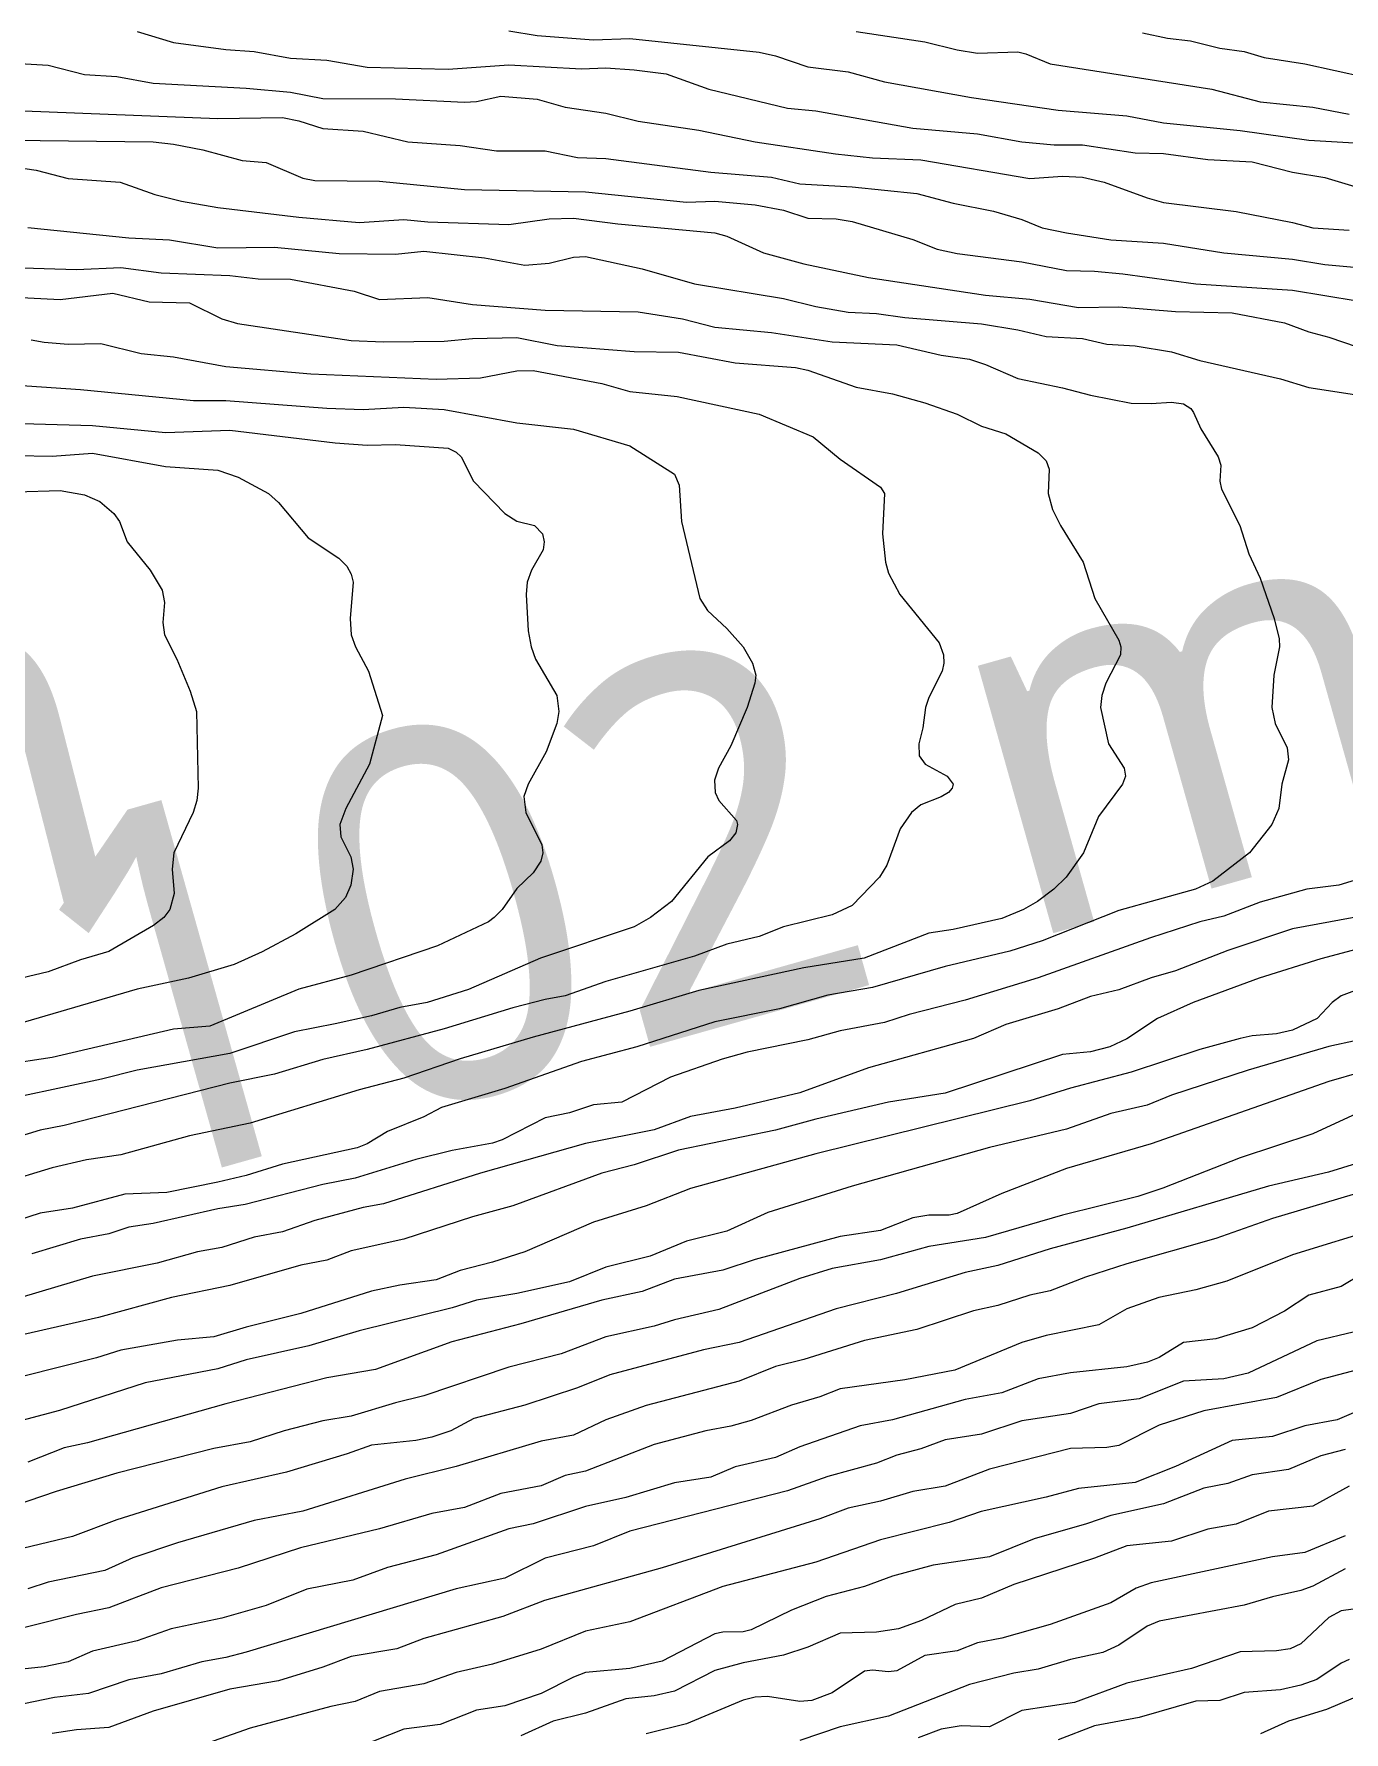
# Model space of a CAD drawing. Extents: x 474277 to 475042, y 254928 to 255625.
# Drawn here: x 474370.44 to 474395.3, y 255489.59 to 255521.82 of the extents above; entities that cross this region are included whole.
import ezdxf

# ---------------------------------------------------------------- set-up
doc = ezdxf.new("R2010")
doc.units = 0
doc.header["$MEASUREMENT"] = 0
doc.layers.add('BaseMapV2_DTM_export_MonNov09090547073261 — entities', color=1, linetype='CONTINUOUS')
doc.styles.get("Standard").update_dxf_attribs({"font": 'romans.shx'})

msp = doc.modelspace()

# ---------------------------------------------------------------- linework, layer by layer
at = {"layer": 'BaseMapV2_DTM_export_MonNov09090547073261 — entities', "color": 15, "linetype": 'Continuous', "true_color": 0xb7484b}
for points in [[(474372.399, 255521.864, 100.75), (474373.089, 255521.656, 100.75), (474374.086, 255521.518, 100.75), (474374.622, 255521.484, 100.75), (474375.313, 255521.357, 100.75), (474376.003, 255521.316, 100.75), (474376.769, 255521.183, 100.75), (474378.303, 255521.146, 100.75), (474379.453, 255521.23, 100.75), (474380.833, 255521.152, 100.75), (474381.293, 255521.171, 100.75), (474381.83, 255521.137, 100.75), (474382.443, 255521.059, 100.75), (474383.249, 255520.766, 100.75), (474384.744, 255520.407, 100.75), (474385.28, 255520.358, 100.75), (474387.121, 255520.031, 100.75), (474388.347, 255519.922, 100.75), (474389.191, 255519.769, 100.75), (474389.804, 255519.709, 100.75), (474390.341, 255519.711, 100.75), (474391.338, 255519.56, 100.75), (474391.875, 255519.547, 100.75), (474392.718, 255519.433, 100.75), (474393.561, 255519.388, 100.75), (474394.328, 255519.193, 100.75), (474394.942, 255519.092, 100.75), (474395.632, 255518.883, 100.75)], [(474379.453, 255521.875, 100.5), (474379.99, 255521.789, 100.5), (474381.063, 255521.707, 100.5), (474381.753, 255521.728, 100.5), (474384.207, 255521.47, 100.5), (474384.514, 255521.403, 100.5), (474385.127, 255521.193, 100.5), (474385.894, 255521.096, 100.5), (474386.584, 255520.91, 100.5), (474388.235, 255520.612, 100.5), (474389.881, 255520.371, 100.5), (474391.184, 255520.26, 100.5), (474391.875, 255520.126, 100.5), (474393.331, 255519.985, 100.5), (474394.635, 255519.802, 100.5), (474395.708, 255519.738, 100.5)], [(474386.047, 255521.864, 100.25), (474387.351, 255521.666, 100.25), (474387.964, 255521.514, 100.25), (474388.347, 255521.453, 100.25), (474389.114, 255521.474, 100.25), (474389.268, 255521.44, 100.25), (474389.728, 255521.249, 100.25), (474392.795, 255520.765, 100.25), (474393.715, 255520.526, 100.25), (474394.712, 255520.428, 100.25), (474395.402, 255520.294, 100.25)], [(474391.482, 255521.839, 100), (474391.951, 255521.739, 100), (474392.388, 255521.686, 100), (474392.948, 255521.546, 100), (474393.408, 255521.48, 100), (474393.791, 255521.37, 100), (474394.558, 255521.246, 100), (474395.708, 255520.996, 100)], [(474370.175, 255521.257, 101), (474370.712, 255521.226, 101), (474371.402, 255521.044, 101), (474372.015, 255521.007, 101), (474372.706, 255520.882, 101), (474374.469, 255520.789, 101), (474375.313, 255520.713, 101), (474375.926, 255520.59, 101), (474377.306, 255520.585, 101), (474378.61, 255520.519, 101), (474378.84, 255520.537, 101), (474379.3, 255520.633, 101), (474379.99, 255520.578, 101), (474380.526, 255520.424, 101), (474381.293, 255520.315, 101), (474381.907, 255520.16, 101), (474383.057, 255519.993, 101), (474384.13, 255519.769, 101), (474385.652, 255519.539, 101), (474386.354, 255519.462, 101), (474387.274, 255519.429, 101), (474389.344, 255519.071, 101), (474389.958, 255519.117, 101), (474390.341, 255519.1, 101), (474390.749, 255519.002, 101), (474391.568, 255518.703, 101), (474391.875, 255518.619, 101), (474393.255, 255518.449, 101), (474394.328, 255518.24, 101), (474394.712, 255518.137, 101), (474395.402, 255518.092, 101)], [(474370.252, 255520.36, 101.25), (474373.932, 255520.213, 101.25), (474375.159, 255520.231, 101.25), (474375.466, 255520.167, 101.25), (474375.926, 255520.02, 101.25), (474376.693, 255519.973, 101.25), (474377.536, 255519.768, 101.25), (474378.533, 255519.698, 101.25), (474379.223, 255519.6, 101.25), (474380.143, 255519.595, 101.25), (474380.757, 255519.471, 101.25), (474381.293, 255519.453, 101.25), (474383.287, 255519.193, 101.25), (474384.437, 255519.095, 101.25), (474384.974, 255518.969, 101.25), (474385.971, 255518.912, 101.25), (474387.197, 255518.786, 101.25), (474387.887, 255518.605, 101.25), (474388.654, 255518.455, 101.25), (474389.191, 255518.292, 101.25), (474389.574, 255518.139, 101.25), (474390.034, 255518.042, 101.25), (474390.878, 255517.907, 101.25), (474391.875, 255517.845, 101.25), (474393.025, 255517.659, 101.25), (474394.328, 255517.543, 101.25), (474394.942, 255517.441, 101.25), (474395.632, 255517.379, 101.25)], [(474370.022, 255519.799, 101.5), (474372.706, 255519.766, 101.5), (474373.089, 255519.725, 101.5), (474373.646, 255519.616, 101.5), (474374.392, 255519.416, 101.5), (474374.852, 255519.375, 101.5), (474375.543, 255519.081, 101.5), (474375.773, 255519.036, 101.5), (474376.999, 255519.022, 101.5), (474378.61, 255518.861, 101.5), (474380.91, 255518.817, 101.5), (474382.827, 255518.626, 101.5), (474383.364, 255518.64, 101.5), (474384.13, 255518.573, 101.5), (474384.667, 255518.473, 101.5), (474385.127, 255518.318, 101.5), (474385.664, 255518.305, 101.5), (474385.971, 255518.257, 101.5), (474387.121, 255517.917, 101.5), (474387.581, 255517.731, 101.5), (474387.964, 255517.649, 101.5), (474389.191, 255517.494, 101.5), (474390.034, 255517.329, 101.5), (474390.571, 255517.317, 101.5), (474391.108, 255517.262, 101.5), (474392.488, 255517.073, 101.5), (474394.328, 255516.952, 101.5), (474395.555, 255516.753, 101.5)], [(474370.099, 255519.288, 101.75), (474370.482, 255519.234, 101.75), (474371.095, 255519.073, 101.75), (474372.077, 255519.002, 101.75), (474372.734, 255518.772, 101.75), (474373.242, 255518.644, 101.75), (474373.932, 255518.522, 101.75), (474375.466, 255518.34, 101.75), (474376.616, 255518.235, 101.75), (474377.459, 255518.294, 101.75), (474377.92, 255518.252, 101.75), (474379.453, 255518.202, 101.75), (474380.22, 255518.305, 101.75), (474380.68, 255518.317, 101.75), (474381.523, 255518.21, 101.75), (474383.364, 255518.04, 101.75), (474383.594, 255517.978, 101.75), (474384.284, 255517.665, 101.75), (474385.05, 255517.454, 101.75), (474386.277, 255517.192, 101.75), (474388.501, 255516.861, 101.75), (474389.344, 255516.786, 101.75), (474390.264, 255516.624, 101.75), (474391.031, 255516.639, 101.75), (474392.105, 255516.548, 101.75), (474393.178, 255516.522, 101.75), (474394.175, 255516.333, 101.75), (474394.635, 255516.16, 101.75), (474395.018, 255516.064, 101.75), (474395.555, 255515.876, 101.75)], [(474370.329, 255518.141, 102), (474372.245, 255517.945, 102), (474373.012, 255517.907, 102), (474373.932, 255517.756, 102), (474375.006, 255517.77, 102), (474376.233, 255517.652, 102), (474377.306, 255517.638, 102), (474377.843, 255517.691, 102), (474378.993, 255517.567, 102), (474379.76, 255517.426, 102), (474380.22, 255517.463, 102), (474380.68, 255517.582, 102), (474380.91, 255517.593, 102), (474381.983, 255517.359, 102), (474382.98, 255517.074, 102), (474384.667, 255516.798, 102), (474385.28, 255516.644, 102), (474385.894, 255516.534, 102), (474386.431, 255516.512, 102), (474386.967, 255516.435, 102), (474388.424, 255516.312, 102), (474389.114, 255516.201, 102), (474389.651, 255516.077, 102), (474390.341, 255516.038, 102), (474390.801, 255515.927, 102), (474391.338, 255515.896, 102), (474392.028, 255515.782, 102), (474392.565, 255515.617, 102), (474394.098, 255515.268, 102), (474394.635, 255515.104, 102), (474396.322, 255514.846, 102)], [(474370.022, 255517.385, 102.25), (474371.249, 255517.349, 102.25), (474372.092, 255517.382, 102.25), (474372.859, 255517.283, 102.25), (474374.162, 255517.229, 102.25), (474374.699, 255517.168, 102.25), (474375.313, 255517.164, 102.25), (474376.517, 255516.932, 102.25), (474376.999, 255516.779, 102.25), (474377.92, 255516.816, 102.25), (474378.763, 255516.684, 102.25), (474380.143, 255516.572, 102.25), (474381.907, 255516.541, 102.25), (474382.75, 255516.411, 102.25), (474383.364, 255516.253, 102.25), (474384.437, 255516.153, 102.25), (474385.587, 255515.973, 102.25), (474386.814, 255515.916, 102.25), (474387.657, 255515.723, 102.25), (474388.194, 255515.645, 102.25), (474388.501, 255515.545, 102.25), (474389.114, 255515.277, 102.25), (474389.958, 255515.103, 102.25), (474390.494, 255514.958, 102.25), (474391.261, 255514.81, 102.25), (474391.645, 255514.8, 102.25), (474392.028, 255514.829, 102.25), (474392.258, 255514.795, 102.25), (474392.395, 255514.708, 102.25), (474392.448, 255514.632, 102.25), (474392.586, 255514.325, 102.25), (474392.916, 255513.788, 102.25), (474392.964, 255513.635, 102.25), (474392.945, 255513.328, 102.25), (474392.981, 255513.175, 102.25), (474393.328, 255512.485, 102.25), (474393.498, 255511.948, 102.25), (474393.712, 255511.488, 102.25), (474393.976, 255510.721, 102.25), (474394.073, 255510.338, 102.25), (474394.082, 255510.184, 102.25), (474393.971, 255509.648, 102.25), (474393.933, 255509.034, 102.25), (474393.999, 255508.728, 102.25), (474394.222, 255508.268, 102.25), (474394.248, 255508.038, 102.25), (474394.123, 255507.577, 102.25), (474394.066, 255507.117, 102.25), (474393.931, 255506.811, 102.25), (474393.511, 255506.274, 102.25), (474392.814, 255505.737, 102.25), (474392.484, 255505.584, 102.25), (474391.031, 255505.183, 102.25), (474389.574, 255504.606, 102.25), (474388.961, 255504.408, 102.25), (474387.734, 255504.118, 102.25), (474386.354, 255503.722, 102.25), (474385.51, 255503.575, 102.25), (474384.59, 255503.314, 102.25), (474383.364, 255503.069, 102.25), (474381.886, 255502.594, 102.25), (474380.833, 255502.315, 102.25), (474379.376, 255501.804, 102.25), (474378.176, 255501.443, 102.25), (474377.843, 255501.269, 102.25), (474377.153, 255500.99, 102.25), (474376.769, 255500.753, 102.25), (474376.576, 255500.677, 102.25), (474375.159, 255500.37, 102.25), (474374.469, 255500.152, 102.25), (474373.932, 255500.025, 102.25), (474372.964, 255499.833, 102.25), (474372.169, 255499.798, 102.25), (474371.172, 255499.536, 102.25), (474370.559, 255499.435, 102.25), (474370.131, 255499.296, 102.25)], [(474368.718, 255516.891, 102.5), (474370.942, 255516.774, 102.5), (474371.939, 255516.894, 102.5), (474372.629, 255516.732, 102.5), (474373.396, 255516.714, 102.5), (474374.009, 255516.412, 102.5), (474374.307, 255516.319, 102.5), (474376.463, 255515.998, 102.5), (474377.076, 255515.973, 102.5), (474378.226, 255515.989, 102.5), (474378.763, 255516.036, 102.5), (474379.606, 255516.055, 102.5), (474380.373, 255515.904, 102.5), (474381.83, 255515.79, 102.5), (474382.673, 255515.774, 102.5), (474383.747, 255515.575, 102.5), (474384.897, 255515.487, 102.5), (474385.127, 255515.434, 102.5), (474386.047, 255515.116, 102.5), (474386.737, 255514.987, 102.5), (474387.351, 255514.818, 102.5), (474387.964, 255514.6, 102.5), (474388.424, 255514.374, 102.5), (474388.884, 255514.23, 102.5), (474389.498, 255513.867, 102.5), (474389.652, 255513.712, 102.5), (474389.708, 255513.558, 102.5), (474389.687, 255513.098, 102.5), (474389.774, 255512.791, 102.5), (474389.923, 255512.485, 102.5), (474390.355, 255511.795, 102.5), (474390.577, 255511.105, 102.5), (474391.031, 255510.313, 102.5), (474391.066, 255510.184, 102.5), (474391.062, 255510.031, 102.5), (474390.782, 255509.494, 102.5), (474390.708, 255509.264, 102.5), (474390.681, 255509.034, 102.5), (474390.831, 255508.344, 102.5), (474391.13, 255507.884, 102.5), (474391.159, 255507.731, 102.5), (474391.1, 255507.577, 102.5), (474390.642, 255506.964, 102.5), (474390.36, 255506.274, 102.5), (474390.028, 255505.814, 102.5), (474389.794, 255505.584, 102.5), (474389.486, 255505.354, 102.5), (474389.224, 255505.201, 102.5), (474388.808, 255505.033, 102.5), (474387.887, 255504.824, 102.5), (474387.427, 255504.754, 102.5), (474386.199, 255504.28, 102.5), (474385.05, 255504.096, 102.5), (474383.057, 255503.662, 102.5), (474381.753, 255503.274, 102.5), (474379.913, 255502.777, 102.5), (474378.533, 255502.365, 102.5), (474377.459, 255502.002, 102.5), (474376.616, 255501.78, 102.5), (474374.546, 255501.148, 102.5), (474373.396, 255500.903, 102.5), (474372.092, 255500.546, 102.5), (474371.44, 255500.447, 102.5), (474370.789, 255500.3, 102.5), (474368.872, 255499.718, 102.5)], [(474370.392, 255516.012, 102.75), (474370.635, 255515.964, 102.75), (474371.095, 255515.932, 102.75), (474371.709, 255515.942, 102.75), (474372.475, 255515.749, 102.75), (474373.089, 255515.687, 102.75), (474374.086, 255515.505, 102.75), (474375.696, 255515.367, 102.75), (474378.073, 255515.265, 102.75), (474378.916, 255515.289, 102.75), (474379.606, 255515.424, 102.75), (474379.913, 255515.429, 102.75), (474381.217, 255515.184, 102.75), (474381.753, 255515.031, 102.75), (474382.651, 255514.938, 102.75), (474384.207, 255514.599, 102.75), (474385.227, 255514.172, 102.75), (474385.74, 255513.744, 102.75), (474386.507, 255513.216, 102.75), (474386.58, 255513.098, 102.75), (474386.546, 255512.331, 102.75), (474386.6, 255511.795, 102.75), (474386.661, 255511.582, 102.75), (474386.873, 255511.181, 102.75), (474387.618, 255510.261, 102.75), (474387.704, 255510.031, 102.75), (474387.712, 255509.878, 102.75), (474387.678, 255509.724, 102.75), (474387.427, 255509.224, 102.75), (474387.362, 255509.034, 102.75), (474387.312, 255508.651, 102.75), (474387.233, 255508.344, 102.75), (474387.24, 255508.114, 102.75), (474387.357, 255507.961, 102.75), (474387.771, 255507.731, 102.75), (474387.887, 255507.577, 102.75), (474387.869, 255507.501, 102.75), (474387.799, 255507.424, 102.75), (474387.657, 255507.338, 102.75), (474387.274, 255507.184, 102.75), (474387.094, 255507.041, 102.75), (474386.883, 255506.734, 102.75), (474386.63, 255506.044, 102.75), (474386.488, 255505.814, 102.75), (474385.971, 255505.279, 102.75), (474385.587, 255505.102, 102.75), (474384.667, 255504.871, 102.75), (474384.207, 255504.687, 102.75), (474383.594, 255504.544, 102.75), (474382.98, 255504.312, 102.75), (474381.293, 255503.837, 102.75), (474380.526, 255503.56, 102.75), (474380.143, 255503.495, 102.75), (474379.53, 255503.335, 102.75), (474378.226, 255502.937, 102.75), (474376.769, 255502.547, 102.75), (474375.926, 255502.354, 102.75), (474375.006, 255502.076, 102.75), (474374.158, 255501.903, 102.75), (474371.019, 255501.102, 102.75), (474370.559, 255501.011, 102.75), (474369.562, 255500.708, 102.75)], [(474369.562, 255515.187, 103), (474371.325, 255515.069, 103), (474373.472, 255514.859, 103), (474374.086, 255514.857, 103), (474376.003, 255514.713, 103), (474376.693, 255514.692, 103), (474377.459, 255514.733, 103), (474378.226, 255514.689, 103), (474379.606, 255514.437, 103), (474380.68, 255514.314, 103), (474381.753, 255513.999, 103), (474382.597, 255513.463, 103), (474382.686, 255513.252, 103), (474382.732, 255512.561, 103), (474383.079, 255511.105, 103), (474383.223, 255510.875, 103), (474383.594, 255510.535, 103), (474383.901, 255510.184, 103), (474384.081, 255509.878, 103), (474384.139, 255509.648, 103), (474384.12, 255509.494, 103), (474383.976, 255509.034, 103), (474383.67, 255508.305, 103), (474383.43, 255507.884, 103), (474383.358, 255507.654, 103), (474383.372, 255507.424, 103), (474383.44, 255507.271, 103), (474383.777, 255506.887, 103), (474383.793, 255506.811, 103), (474383.76, 255506.657, 103), (474383.643, 255506.504, 103), (474383.232, 255506.197, 103), (474382.538, 255505.354, 103), (474382.141, 255505.047, 103), (474381.83, 255504.874, 103), (474380.054, 255504.28, 103), (474378.686, 255503.681, 103), (474377.904, 255503.437, 103), (474377.383, 255503.34, 103), (474376.846, 255503.183, 103), (474376.156, 255503.028, 103), (474375.389, 255502.882, 103), (474374.162, 255502.465, 103), (474372.399, 255502.154, 103), (474371.727, 255501.98, 103), (474369.408, 255501.486, 103)], [(474369.102, 255514.452, 103.25), (474371.555, 255514.388, 103.25), (474372.936, 255514.251, 103.25), (474374.162, 255514.298, 103.25), (474376.156, 255514.059, 103.25), (474376.769, 255514.013, 103.25), (474377.306, 255514.025, 103.25), (474378.303, 255513.953, 103.25), (474378.456, 255513.879, 103.25), (474378.552, 255513.788, 103.25), (474378.785, 255513.328, 103.25), (474379.376, 255512.715, 103.25), (474379.606, 255512.571, 103.25), (474379.941, 255512.485, 103.25), (474380.09, 255512.331, 103.25), (474380.127, 255512.178, 103.25), (474380.104, 255512.025, 103.25), (474379.884, 255511.641, 103.25), (474379.799, 255511.411, 103.25), (474379.782, 255511.181, 103.25), (474379.823, 255510.491, 103.25), (474379.877, 255510.184, 103.25), (474379.961, 255509.954, 103.25), (474380.364, 255509.264, 103.25), (474380.402, 255508.958, 103.25), (474380.364, 255508.728, 103.25), (474380.165, 255508.191, 103.25), (474379.818, 255507.577, 103.25), (474379.741, 255507.347, 103.25), (474379.776, 255507.041, 103.25), (474380.08, 255506.427, 103.25), (474380.099, 255506.274, 103.25), (474380.062, 255506.121, 103.25), (474379.913, 255505.897, 103.25), (474379.606, 255505.6, 103.25), (474379.327, 255505.201, 103.25), (474379.179, 255505.047, 103.25), (474379.07, 255504.969, 103.25), (474378.098, 255504.51, 103.25), (474376.463, 255503.955, 103.25), (474375.466, 255503.689, 103.25), (474373.779, 255502.985, 103.25), (474373.089, 255502.928, 103.25), (474370.789, 255502.391, 103.25), (474369.869, 255502.255, 103.25)], [(474370.099, 255513.819, 103.5), (474370.789, 255513.806, 103.5), (474371.555, 255513.862, 103.5), (474372.936, 255513.609, 103.5), (474373.932, 255513.54, 103.5), (474374.316, 255513.407, 103.5), (474374.891, 255513.098, 103.5), (474375.082, 255512.925, 103.5), (474375.646, 255512.255, 103.5), (474376.227, 255511.871, 103.5), (474376.383, 255511.718, 103.5), (474376.465, 255511.565, 103.5), (474376.498, 255511.411, 103.5), (474376.442, 255510.721, 103.5), (474376.463, 255510.414, 103.5), (474376.543, 255510.184, 103.5), (474376.792, 255509.724, 103.5), (474377.055, 255508.881, 103.5), (474376.808, 255507.961, 103.5), (474376.358, 255507.117, 103.5), (474376.249, 255506.811, 103.5), (474376.267, 255506.581, 103.5), (474376.457, 255506.197, 103.5), (474376.501, 255505.967, 103.5), (474376.456, 255505.661, 103.5), (474376.357, 255505.431, 103.5), (474376.152, 255505.201, 103.5), (474375.411, 255504.74, 103.5), (474374.776, 255504.4, 103.5), (474374.239, 255504.157, 103.5), (474373.374, 255503.897, 103.5), (474372.399, 255503.691, 103.5), (474369.869, 255502.95, 103.5)], [(474370.099, 255513.126, 103.75), (474370.942, 255513.154, 103.75), (474371.402, 255513.068, 103.75), (474371.692, 255512.945, 103.75), (474371.956, 255512.715, 103.75), (474372.063, 255512.561, 103.75), (474372.212, 255512.178, 103.75), (474372.65, 255511.641, 103.75), (474372.874, 255511.258, 103.75), (474372.922, 255511.028, 103.75), (474372.891, 255510.645, 103.75), (474372.922, 255510.414, 103.75), (474373.157, 255509.954, 103.75), (474373.407, 255509.341, 103.75), (474373.525, 255508.958, 103.75), (474373.557, 255507.501, 103.75), (474373.532, 255507.271, 103.75), (474373.467, 255507.041, 103.75), (474373.094, 255506.274, 103.75), (474373.066, 255505.967, 103.75), (474373.101, 255505.507, 103.75), (474373.02, 255505.201, 103.75), (474372.907, 255505.047, 103.75), (474372.712, 255504.894, 103.75), (474371.862, 255504.402, 103.75), (474371.325, 255504.243, 103.75), (474370.712, 255504.015, 103.75), (474369.562, 255503.746, 103.75)], [(474396.2, 255505.967, 102), (474395.205, 255505.661, 102), (474394.6, 255505.584, 102), (474393.715, 255505.339, 102), (474393.025, 255505.071, 102), (474392.565, 255504.964, 102), (474391.628, 255504.664, 102), (474389.498, 255503.907, 102), (474388.117, 255503.482, 102), (474387.051, 255503.207, 102), (474386.584, 255503.054, 102), (474385.74, 255502.9, 102), (474385.127, 255502.728, 102), (474383.977, 255502.495, 102), (474383.502, 255502.363, 102), (474382.52, 255502.017, 102), (474381.6, 255501.546, 102), (474381.063, 255501.493, 102), (474380.603, 255501.343, 102), (474380.143, 255501.244, 102), (474379.325, 255500.83, 102), (474379.146, 255500.766, 102), (474378.38, 255500.629, 102), (474377.689, 255500.455, 102), (474376.539, 255500.103, 102), (474375.926, 255499.98, 102), (474374.451, 255499.603, 102), (474373.932, 255499.519, 102), (474372.706, 255499.242, 102), (474372.245, 255499.172, 102), (474371.862, 255499.046, 102), (474371.325, 255498.942, 102), (474370.405, 255498.668, 102)], [(474395.938, 255505.132, 101.75), (474394.328, 255504.834, 101.75), (474393.101, 255504.42, 101.75), (474392.105, 255504.034, 101.75), (474391.645, 255503.902, 101.75), (474391.031, 255503.676, 101.75), (474390.494, 255503.549, 101.75), (474389.881, 255503.314, 101.75), (474388.884, 255503.017, 101.75), (474388.271, 255502.753, 101.75), (474386.277, 255502.193, 101.75), (474384.974, 255501.724, 101.75), (474383.747, 255501.432, 101.75), (474382.903, 255501.275, 101.75), (474382.213, 255501.017, 101.75), (474380.91, 255500.761, 101.75), (474378.916, 255500.2, 101.75), (474377.076, 255499.618, 101.75), (474376.693, 255499.548, 101.75), (474375.773, 255499.298, 101.75), (474375.159, 255499.083, 101.75), (474374.622, 255498.982, 101.75), (474374.009, 255498.788, 101.75), (474373.549, 255498.706, 101.75), (474372.782, 255498.488, 101.75), (474371.555, 255498.244, 101.75), (474370.175, 255497.83, 101.75)], [(474395.555, 255504.45, 101.5), (474394.865, 255504.267, 101.5), (474393.69, 255503.897, 101.5), (474392.441, 255503.437, 101.5), (474391.764, 255503.13, 101.5), (474391.18, 255502.747, 101.5), (474390.858, 255502.594, 101.5), (474390.494, 255502.502, 101.5), (474389.958, 255502.446, 101.5), (474387.734, 255501.718, 101.5), (474386.661, 255501.544, 101.5), (474385.28, 255501.224, 101.5), (474384.514, 255501.011, 101.5), (474382.673, 255500.632, 101.5), (474381.83, 255500.358, 101.5), (474381.217, 255500.199, 101.5), (474379.53, 255499.576, 101.5), (474378.763, 255499.367, 101.5), (474377.459, 255498.946, 101.5), (474376.463, 255498.723, 101.5), (474376.003, 255498.543, 101.5), (474375.506, 255498.453, 101.5), (474374.162, 255498.064, 101.5), (474373.051, 255497.84, 101.5), (474371.668, 255497.456, 101.5), (474370.252, 255497.138, 101.5)], [(474395.938, 255503.824, 101.25), (474395.248, 255503.56, 101.25), (474395.078, 255503.437, 101.25), (474394.793, 255503.13, 101.25), (474394.328, 255502.91, 101.25), (474394.022, 255502.84, 101.25), (474393.561, 255502.805, 101.25), (474393.331, 255502.754, 101.25), (474392.565, 255502.546, 101.25), (474391.261, 255502.113, 101.25), (474390.111, 255501.81, 101.25), (474389.344, 255501.568, 101.25), (474385.28, 255500.565, 101.25), (474382.903, 255499.909, 101.25), (474382.06, 255499.579, 101.25), (474381.063, 255499.266, 101.25), (474379.76, 255498.705, 101.25), (474379.146, 255498.505, 101.25), (474378.533, 255498.35, 101.25), (474378.073, 255498.173, 101.25), (474377.383, 255498.074, 101.25), (474376.846, 255497.959, 101.25), (474375.507, 255497.533, 101.25), (474374.469, 255497.275, 101.25), (474373.856, 255497.09, 101.25), (474373.166, 255497.03, 101.25), (474372.092, 255496.839, 101.25), (474371.632, 255496.694, 101.25), (474370.252, 255496.347, 101.25)], [(474397.116, 255503.054, 101), (474395.018, 255502.599, 101), (474393.485, 255502.154, 101), (474392.028, 255501.68, 101), (474391.568, 255501.485, 101), (474390.878, 255501.33, 101), (474390.034, 255501.029, 101), (474388.577, 255500.685, 101), (474385.971, 255499.95, 101), (474384.367, 255499.45, 101), (474383.594, 255499.097, 101), (474382.827, 255498.908, 101), (474382.137, 255498.621, 101), (474381.293, 255498.416, 101), (474380.603, 255498.135, 101), (474379.606, 255497.914, 101), (474378.84, 255497.785, 101), (474378.38, 255497.639, 101), (474376.616, 255497.203, 101), (474375.659, 255496.919, 101), (474374.469, 255496.656, 101), (474373.932, 255496.484, 101), (474372.552, 255496.22, 101), (474370.928, 255495.693, 101), (474369.468, 255495.309, 101)], [(474396.245, 255502.292, 100.75), (474395.018, 255501.934, 100.75), (474391.645, 255500.751, 100.75), (474390.034, 255500.286, 100.75), (474388.808, 255499.814, 100.75), (474387.964, 255499.432, 100.75), (474387.811, 255499.402, 100.75), (474387.427, 255499.398, 100.75), (474387.121, 255499.348, 100.75), (474386.507, 255499.109, 100.75), (474385.74, 255498.993, 100.75), (474384.13, 255498.558, 100.75), (474383.517, 255498.358, 100.75), (474382.597, 255498.183, 100.75), (474381.983, 255497.954, 100.75), (474381.217, 255497.785, 100.75), (474379.683, 255497.337, 100.75), (474378.373, 255496.996, 100.75), (474376.923, 255496.47, 100.75), (474376.003, 255496.31, 100.75), (474374.086, 255495.822, 100.75), (474371.459, 255495.079, 100.75), (474371.019, 255494.986, 100.75), (474370.329, 255494.712, 100.75)], [(474395.626, 255501.367, 100.5), (474394.712, 255500.943, 100.5), (474393.331, 255500.485, 100.5), (474391.862, 255499.91, 100.5), (474391.388, 255499.757, 100.5), (474389.958, 255499.402, 100.5), (474388.501, 255498.977, 100.5), (474387.427, 255498.804, 100.5), (474386.507, 255498.554, 100.5), (474385.587, 255498.389, 100.5), (474384.974, 255498.196, 100.5), (474383.44, 255497.608, 100.5), (474382.597, 255497.413, 100.5), (474382.213, 255497.291, 100.5), (474381.293, 255497.091, 100.5), (474380.45, 255496.767, 100.5), (474379.453, 255496.515, 100.5), (474377.843, 255495.969, 100.5), (474377.306, 255495.839, 100.5), (474376.463, 255495.583, 100.5), (474375.926, 255495.497, 100.5), (474375.189, 255495.309, 100.5), (474374.546, 255495.101, 100.5), (474373.856, 255494.97, 100.5), (474372.015, 255494.504, 100.5), (474370.865, 255494.156, 100.5), (474369.025, 255493.533, 100.5)], [(474396.705, 255500.742, 100.25), (474395.011, 255500.217, 100.25), (474393.868, 255499.949, 100.25), (474391.184, 255499.151, 100.25), (474389.728, 255498.76, 100.25), (474388.731, 255498.448, 100.25), (474388.117, 255498.313, 100.25), (474386.811, 255497.916, 100.25), (474385.664, 255497.623, 100.25), (474383.824, 255496.986, 100.25), (474383.151, 255496.843, 100.25), (474381.37, 255496.367, 100.25), (474380.757, 255496.126, 100.25), (474379.76, 255495.793, 100.25), (474378.792, 255495.539, 100.25), (474378.354, 255495.309, 100.25), (474377.996, 255495.187, 100.25), (474377.689, 255495.122, 100.25), (474376.846, 255495.037, 100.25), (474376.386, 255494.869, 100.25), (474375.236, 255494.525, 100.25), (474374.009, 255494.243, 100.25), (474372.015, 255493.62, 100.25), (474371.172, 255493.302, 100.25), (474370.252, 255493.079, 100.25)], [(474395.708, 255499.862, 100), (474393.945, 255499.336, 100), (474392.871, 255498.958, 100), (474391.184, 255498.478, 100), (474390.397, 255498.223, 100), (474389.728, 255497.963, 100), (474389.344, 255497.879, 100), (474388.731, 255497.684, 100), (474388.271, 255497.585, 100), (474387.197, 255497.229, 100), (474386.201, 255497.019, 100), (474385.05, 255496.662, 100), (474384.514, 255496.531, 100), (474383.824, 255496.248, 100), (474382.06, 255495.785, 100), (474381.293, 255495.519, 100), (474380.68, 255495.226, 100), (474380.066, 255495.113, 100), (474378.456, 255494.631, 100), (474377.486, 255494.389, 100), (474375.543, 255493.783, 100), (474374.622, 255493.605, 100), (474373.166, 255493.182, 100), (474372.322, 255492.897, 100), (474371.785, 255492.658, 100), (474370.712, 255492.438, 100), (474370.329, 255492.306, 100)], [(474396.015, 255499.169, 99.75), (474394.328, 255498.646, 99.75), (474393.078, 255498.146, 99.75), (474392.488, 255497.986, 99.75), (474391.791, 255497.84, 99.75), (474391.184, 255497.62, 99.75), (474390.648, 255497.316, 99.75), (474389.651, 255497.119, 99.75), (474389.191, 255496.984, 99.75), (474387.919, 255496.459, 99.75), (474386.967, 255496.273, 99.75), (474385.74, 255496.103, 99.75), (474385.357, 255495.951, 99.75), (474384.82, 255495.797, 99.75), (474384.054, 255495.501, 99.75), (474383.67, 255495.394, 99.75), (474383.195, 255495.309, 99.75), (474382.213, 255495.045, 99.75), (474380.91, 255494.544, 99.75), (474380.526, 255494.46, 99.75), (474380.066, 255494.266, 99.75), (474379.3, 255494.116, 99.75), (474378.61, 255493.85, 99.75), (474377.996, 255493.738, 99.75), (474376.999, 255493.445, 99.75), (474375.501, 255493.086, 99.75), (474374.318, 255492.702, 99.75), (474372.859, 255492.328, 99.75), (474371.862, 255491.951, 99.75), (474371.249, 255491.825, 99.75), (474369.408, 255491.36, 99.75)], [(474395.671, 255498.3, 99.5), (474395.248, 255498.049, 99.5), (474394.635, 255497.88, 99.5), (474394.175, 255497.579, 99.5), (474393.561, 255497.263, 99.5), (474392.871, 255497.053, 99.5), (474392.258, 255496.985, 99.5), (474391.798, 255496.701, 99.5), (474391.573, 255496.613, 99.5), (474391.184, 255496.523, 99.5), (474390.111, 255496.408, 99.5), (474389.498, 255496.293, 99.5), (474388.808, 255496.029, 99.5), (474388.117, 255495.903, 99.5), (474386.737, 255495.517, 99.5), (474386.124, 255495.405, 99.5), (474384.979, 255495.003, 99.5), (474384.514, 255494.799, 99.5), (474383.747, 255494.624, 99.5), (474383.287, 255494.431, 99.5), (474382.597, 255494.32, 99.5), (474381.677, 255494.044, 99.5), (474380.91, 255493.869, 99.5), (474379.913, 255493.545, 99.5), (474379.453, 255493.445, 99.5), (474378.073, 255492.952, 99.5), (474377.153, 255492.715, 99.5), (474376.494, 255492.472, 99.5), (474375.619, 255492.303, 99.5), (474374.852, 255491.993, 99.5), (474374.009, 255491.754, 99.5), (474373.047, 255491.552, 99.5), (474372.399, 255491.322, 99.5), (474371.555, 255491.124, 99.5), (474371.095, 255490.922, 99.5), (474370.635, 255490.829, 99.5), (474370.099, 255490.772, 99.5)], [(474395.478, 255497.179, 99.25), (474394.788, 255497.015, 99.25), (474393.485, 255496.399, 99.25), (474393.025, 255496.293, 99.25), (474392.258, 255496.252, 99.25), (474391.415, 255495.914, 99.25), (474390.648, 255495.82, 99.25), (474390.111, 255495.634, 99.25), (474389.191, 255495.497, 99.25), (474388.424, 255495.247, 99.25), (474387.734, 255495.137, 99.25), (474387.274, 255494.965, 99.25), (474386.814, 255494.845, 99.25), (474386.431, 255494.692, 99.25), (474385.51, 255494.441, 99.25), (474384.744, 255494.171, 99.25), (474381.753, 255493.404, 99.25), (474381.063, 255493.127, 99.25), (474380.143, 255492.891, 99.25), (474379.376, 255492.511, 99.25), (474378.456, 255492.311, 99.25), (474374.469, 255491.108, 99.25), (474374.086, 255491.003, 99.25), (474373.626, 255490.925, 99.25), (474372.859, 255490.696, 99.25), (474372.245, 255490.582, 99.25), (474371.479, 255490.32, 99.25), (474370.833, 255490.249, 99.25), (474370.252, 255490.125, 99.25)], [(474396.322, 255496.666, 99), (474394.865, 255496.282, 99), (474394.022, 255495.943, 99), (474392.641, 255495.688, 99), (474391.798, 255495.418, 99), (474391.031, 255495.032, 99), (474390.801, 255494.992, 99), (474390.111, 255494.971, 99), (474388.577, 255494.578, 99), (474387.734, 255494.255, 99), (474387.121, 255494.157, 99), (474386.507, 255493.975, 99), (474385.894, 255493.837, 99), (474385.357, 255493.639, 99), (474382.367, 255492.706, 99), (474380.13, 255492.089, 99), (474379.342, 255491.782, 99), (474377.843, 255491.365, 99), (474377.332, 255491.169, 99), (474376.463, 255491.027, 99), (474375.926, 255490.824, 99), (474375.082, 255490.566, 99), (474374.162, 255490.407, 99), (474372.706, 255489.989, 99), (474371.862, 255489.675, 99), (474371.249, 255489.636, 99), (474370.789, 255489.563, 99)], [(474395.938, 255495.848, 98.75), (474395.172, 255495.516, 98.75), (474394.558, 255495.404, 98.75), (474393.945, 255495.2, 98.75), (474393.178, 255495.124, 98.75), (474392.105, 255494.631, 98.75), (474391.338, 255494.326, 98.75), (474390.264, 255494.213, 98.75), (474389.651, 255494.046, 98.75), (474388.416, 255493.776, 98.75), (474387.811, 255493.567, 98.75), (474386.507, 255493.241, 98.75), (474385.28, 255492.816, 98.75), (474383.517, 255492.353, 98.75), (474381.753, 255491.685, 98.75), (474380.91, 255491.506, 98.75), (474380.066, 255491.164, 98.75), (474379.146, 255490.881, 98.75), (474378.456, 255490.72, 98.75), (474377.843, 255490.506, 98.75), (474376.999, 255490.358, 98.75), (474376.539, 255490.17, 98.75), (474376.079, 255490.073, 98.75), (474374.546, 255489.662, 98.75), (474373.626, 255489.342, 98.75)], [(474395.325, 255494.956, 98.5), (474394.865, 255494.835, 98.5), (474394.252, 255494.575, 98.5), (474393.561, 255494.471, 98.5), (474393.101, 255494.306, 98.5), (474392.641, 255494.217, 98.5), (474391.875, 255493.922, 98.5), (474390.878, 255493.7, 98.5), (474390.418, 255493.541, 98.5), (474389.421, 255493.26, 98.5), (474388.577, 255492.916, 98.5), (474387.504, 255492.755, 98.5), (474386.737, 255492.55, 98.5), (474386.201, 255492.352, 98.5), (474385.479, 255492.166, 98.5), (474384.82, 255491.906, 98.5), (474384.054, 255491.531, 98.5), (474383.9, 255491.495, 98.5), (474383.517, 255491.489, 98.5), (474383.364, 255491.458, 98.5), (474382.367, 255490.936, 98.5), (474381.753, 255490.799, 98.5), (474380.91, 255490.719, 98.5), (474380.68, 255490.633, 98.5), (474380.066, 255490.324, 98.5), (474379.376, 255490.089, 98.5), (474378.84, 255490.009, 98.5), (474378.15, 255489.737, 98.5), (474377.459, 255489.648, 98.5), (474376.616, 255489.312, 98.5)], [(474395.402, 255494.255, 98.25), (474394.712, 255493.879, 98.25), (474393.868, 255493.781, 98.25), (474393.255, 255493.535, 98.25), (474392.718, 255493.443, 98.25), (474392.028, 255493.212, 98.25), (474391.184, 255493.126, 98.25), (474390.571, 255492.892, 98.25), (474389.038, 255492.394, 98.25), (474388.424, 255492.132, 98.25), (474387.924, 255492.012, 98.25), (474387.283, 255491.705, 98.25), (474386.85, 255491.552, 98.25), (474386.431, 255491.487, 98.25), (474385.74, 255491.467, 98.25), (474385.127, 255491.202, 98.25), (474384.667, 255491.052, 98.25), (474383.9, 255490.906, 98.25), (474383.364, 255490.76, 98.25), (474382.597, 255490.369, 98.25), (474382.213, 255490.279, 98.25), (474381.677, 255490.221, 98.25), (474380.91, 255489.95, 98.25), (474380.296, 255489.798, 98.25), (474379.683, 255489.517, 98.25)], [(474395.325, 255493.313, 98), (474394.558, 255492.997, 98), (474393.945, 255492.914, 98), (474391.645, 255492.426, 98), (474391.361, 255492.319, 98), (474390.878, 255492.046, 98), (474389.728, 255491.629, 98), (474388.808, 255491.37, 98), (474388.347, 255491.286, 98), (474387.964, 255491.134, 98), (474387.351, 255491.041, 98), (474386.814, 255490.752, 98), (474386.661, 255490.731, 98), (474386.354, 255490.767, 98), (474386.201, 255490.748, 98), (474385.587, 255490.338, 98), (474385.204, 255490.19, 98), (474384.974, 255490.173, 98), (474384.36, 255490.268, 98), (474384.13, 255490.252, 98), (474383.9, 255490.196, 98), (474382.827, 255489.744, 98), (474382.06, 255489.558, 98)], [(474395.325, 255492.688, 97.75), (474394.712, 255492.362, 97.75), (474394.482, 255492.276, 97.75), (474393.945, 255492.16, 97.75), (474393.408, 255491.996, 97.75), (474391.798, 255491.695, 97.75), (474391.568, 255491.599, 97.75), (474391.031, 255491.241, 97.75), (474390.724, 255491.102, 97.75), (474390.111, 255490.965, 97.75), (474389.498, 255490.785, 97.75), (474389.038, 255490.706, 97.75), (474388.194, 255490.494, 97.75), (474386.661, 255489.893, 97.75), (474385.74, 255489.689, 97.75), (474384.974, 255489.432, 97.75)], [(474395.478, 255491.925, 97.5), (474395.248, 255491.889, 97.5), (474395.018, 255491.762, 97.5), (474394.482, 255491.263, 97.5), (474394.279, 255491.169, 97.5), (474394.022, 255491.135, 97.5), (474393.331, 255491.114, 97.5), (474392.411, 255490.798, 97.5), (474391.184, 255490.516, 97.5), (474390.188, 255490.151, 97.5), (474389.191, 255489.999, 97.5), (474388.577, 255489.691, 97.5), (474388.041, 255489.71, 97.5), (474387.657, 255489.648, 97.5), (474387.223, 255489.482, 97.5)], [(474395.402, 255490.969, 97.25), (474395.248, 255490.898, 97.25), (474394.788, 255490.591, 97.25), (474394.484, 255490.479, 97.25), (474394.098, 255490.393, 97.25), (474393.408, 255490.339, 97.25), (474392.948, 255490.188, 97.25), (474392.488, 255490.175, 97.25), (474391.415, 255489.868, 97.25), (474390.571, 255489.711, 97.25), (474389.881, 255489.444, 97.25)], [(474395.478, 255490.234, 97), (474394.97, 255490.019, 97), (474394.252, 255489.795, 97), (474393.721, 255489.559, 97)]]:
    msp.add_polyline3d(points, dxfattribs=at)

# ---------------------------------------------------------------- texts
at = {"layer": 'BaseMapV2_DTM_export_MonNov09090547073261 — entities', "color": 250, "true_color": 0x323232, "char_height": 0.2, "width": 21.93774, "attachment_point": 7}
for s, insert, rotation in [('\\fOpen Sans|i0|b0;\\H7.02279;102\\~m', (474371.667, 255499.542), 15.7414), ('\\fOpen Sans|i0|b0;\\H7.02279;104\\~m', (474346.725, 255499.015), 14.3608)]:
    msp.add_mtext(s, dxfattribs=dict(at, insert=insert, rotation=rotation))

doc.saveas('drawing.dxf')
